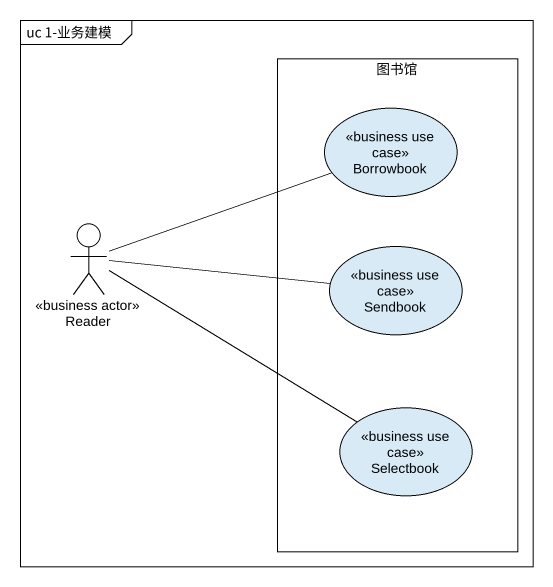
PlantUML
@startuml
mainframe uc 1-业务建模
rectangle 图书馆 {
  usecase Borrowbook <<business use case>>
  usecase Sendbook <<business use case>>
  usecase Selectbook <<business use case>>
}
actor Reader <<business actor>>
Reader -right- Borrowbook
Reader -right- Sendbook
Reader -right- Selectbook
@enduml
